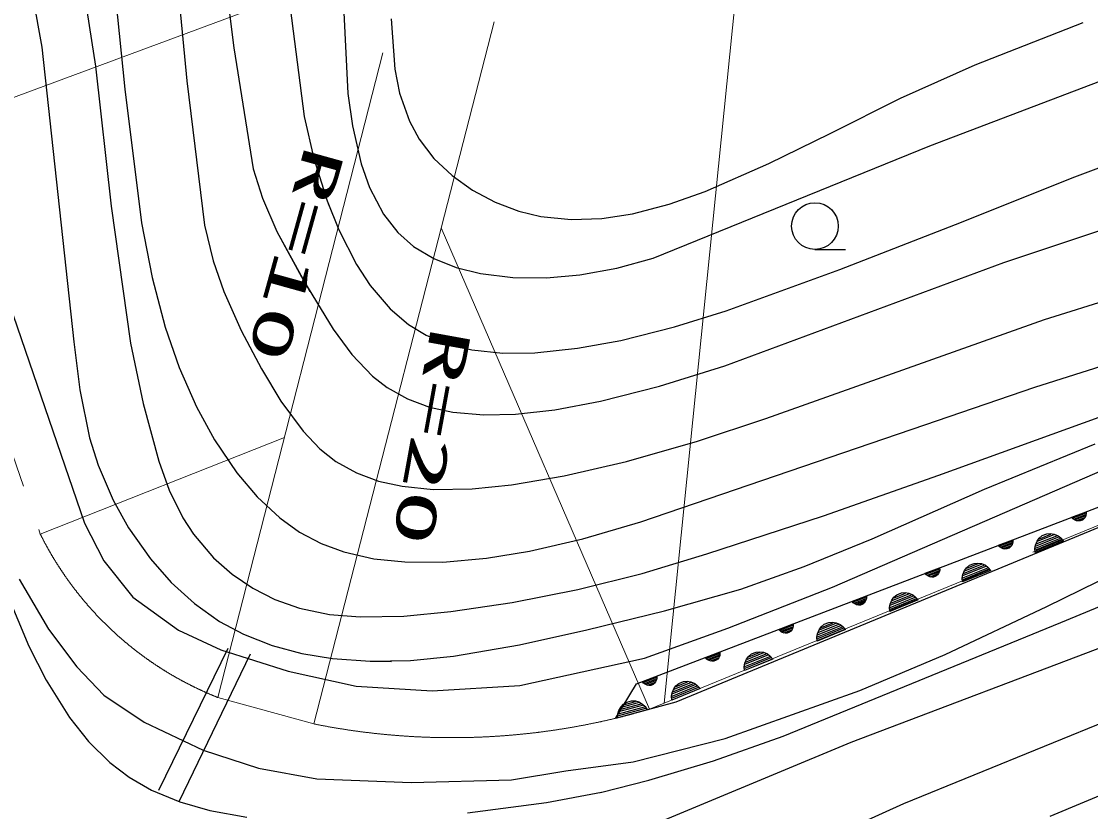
# Model space of a CAD drawing. Units: millimetres, scale not verified. Extents: x 40000 to 680000, y 20000 to 380000.
# Drawn here: x 307003 to 341868, y 257788 to 283558 of the extents above; entities that cross this region are included whole.
import ezdxf
from ezdxf.enums import TextEntityAlignment as Align

# ---------------------------------------------------------------- set-up
doc = ezdxf.new("R2010")
doc.units = ezdxf.units.MM
doc.header["$LTSCALE"] = 1000
doc.linetypes.add('CHAIN', pattern=[18.5, 12, -1.5, 3.5, -1.5])
doc.linetypes.add('DASHED', pattern=[7.5, 6, -1.5])
for name, color, linetype, lineweight in [('M-BGD', 7, 'Continuous', 25), ('M-BMK', 2, 'CHAIN', 13), ('M-STR-HTXT', 7, 'Continuous', 13)]:
    doc.layers.add(name, color=color, linetype=linetype, lineweight=lineweight)
doc.styles.add('ＭＳ ゴシック', font='')
doc.styles.get('ＭＳ ゴシック').set_extended_font_data('MS Gothic')

msp = doc.modelspace()

# ---------------------------------------------------------------- linework, layer by layer
at = {"layer": 'M-BGD'}
for p, q in [((313434, 286601), (313930, 282699)), ((311931, 286422), (312401, 281620)), ((309958, 285519), (310375, 281352)), ((307320, 284676), (307665, 282715)), ((309081, 284269), (309417, 282102)), ((315713, 284397), (316219, 280458)), ((317501, 284069), (317651, 281210)), ((317501, 284069), (317651, 281210)), ((319061, 283641), (319183, 282001)), ((338101, 282140), (341623, 283518)), ((336628, 279502), (345594, 282907)), ((307665, 282715), (308713, 273110)), ((313930, 282699), (314556, 278748)), ((313930, 282699), (314556, 278748)), ((309417, 282102), (309936, 277534)), ((335674, 281050), (338101, 282140)), ((319183, 282001), (319336, 281219)), ((319183, 282001), (319336, 281219)), ((319183, 282001), (319336, 281219)), ((312401, 281620), (312972, 276909)), ((310375, 281352), (310923, 276987)), ((317651, 281210), (317652, 281198)), ((317651, 281210), (317798, 280148)), ((317651, 281210), (317798, 280148)), ((319336, 281219), (319655, 280299)), ((319336, 281219), (319655, 280299)), ((319336, 281219), (319655, 280299)), ((333370, 279899), (335674, 281050)), ((316219, 280458), (316536, 279081)), ((316219, 280458), (316536, 279081)), ((316219, 280458), (316536, 279081)), ((317798, 280148), (318082, 278914)), ((317798, 280148), (318082, 278914)), ((319655, 280299), (319971, 279714)), ((319655, 280299), (319971, 279714)), ((319655, 280299), (319971, 279714)), ((341357, 278490), (345496, 280033)), ((304776, 279665), (309063, 267193)), ((319971, 279714), (320455, 279087)), ((319971, 279714), (320455, 279087)), ((331379, 278920), (333370, 279899)), ((327608, 275836), (336628, 279502)), ((316536, 279081), (316972, 277704)), ((316536, 279081), (316972, 277704)), ((316536, 279081), (316972, 277704)), ((320455, 279087), (321045, 278530)), ((320455, 279087), (321045, 278530)), ((329302, 278012), (331379, 278920)), ((314556, 278748), (314863, 277793)), ((314556, 278748), (314863, 277793)), ((314556, 278748), (314863, 277793)), ((318082, 278914), (318356, 278141)), ((318082, 278914), (318356, 278141)), ((321045, 278530), (321718, 278052)), ((321045, 278530), (321718, 278052)), ((337459, 276932), (341357, 278490)), ((318356, 278141), (318813, 277267)), ((318356, 278141), (318813, 277267)), ((321718, 278052), (322451, 277663)), ((321718, 278052), (322451, 277663)), ((328123, 277596), (329302, 278012)), ((328123, 277596), (329302, 278012)), ((309936, 277534), (310558, 273061)), ((314863, 277793), (315334, 276706)), ((314863, 277793), (315334, 276706)), ((314863, 277793), (315334, 276706)), ((316972, 277704), (317035, 277536)), ((316972, 277704), (317352, 276757)), ((316972, 277704), (317352, 276757)), ((322451, 277663), (323219, 277373)), ((322451, 277663), (323219, 277373)), ((326929, 277285), (328123, 277596)), ((326929, 277285), (328123, 277596)), ((318813, 277267), (319283, 276668)), ((323219, 277373), (323943, 277197)), ((323943, 277197), (324932, 277095)), ((325930, 277131), (326929, 277285)), ((325930, 277131), (326929, 277285)), ((310923, 276987), (311265, 275208)), ((310923, 276987), (311265, 275208)), ((312972, 276909), (313258, 275746)), ((312972, 276909), (313258, 275746)), ((312972, 276909), (313258, 275746)), ((324932, 277095), (325930, 277131)), ((324932, 277095), (325930, 277131)), ((333696, 275463), (337459, 276932)), ((339037, 275700), (343272, 277110)), ((315334, 276706), (316404, 274753)), ((315334, 276706), (316197, 275105)), ((315334, 276706), (316197, 275105)), ((317352, 276757), (317927, 275635)), ((317352, 276757), (317927, 275635)), ((319283, 276668), (319794, 276218)), ((319794, 276218), (320449, 275824)), ((320449, 275824), (321183, 275532)), ((326419, 275507), (327608, 275836)), ((326419, 275507), (327608, 275836)), ((332880, 276123), (333879, 276122)), ((313258, 275746), (313601, 274753)), ((313258, 275746), (313601, 274753)), ((313258, 275746), (313601, 274753)), ((317927, 275635), (318381, 274945)), ((317927, 275635), (318381, 274945)), ((321183, 275532), (321978, 275332)), ((325214, 275289), (326419, 275507)), ((325214, 275289), (326419, 275507)), ((329942, 272326), (339037, 275700)), ((329988, 274124), (333696, 275463)), ((311265, 275208), (311687, 273588)), ((311265, 275208), (311687, 273588)), ((316197, 275105), (317172, 273519)), ((316197, 275105), (317172, 273519)), ((321978, 275332), (323033, 275203)), ((323033, 275203), (324123, 275193)), ((323033, 275203), (324123, 275193)), ((323033, 275203), (324123, 275193)), ((324123, 275193), (325214, 275289)), ((324123, 275193), (325214, 275289)), ((324123, 275193), (325214, 275289)), ((313601, 274753), (314166, 273481)), ((313601, 274753), (314166, 273481)), ((313601, 274753), (314166, 273481)), ((318381, 274945), (319033, 274182)), ((318381, 274945), (319033, 274182)), ((340365, 273833), (343634, 274864)), ((319033, 274182), (319627, 273674)), ((328295, 273592), (329988, 274124)), ((328295, 273592), (329988, 274124)), ((331275, 270608), (340365, 273833)), ((311687, 273588), (312143, 272270)), ((311687, 273588), (312143, 272270)), ((314166, 273481), (314837, 272226)), ((314166, 273481), (314837, 272226)), ((314166, 273481), (314837, 272226)), ((317172, 273519), (317778, 272699)), ((317172, 273519), (317778, 272699)), ((319627, 273674), (320203, 273320)), ((326551, 273151), (328295, 273592)), ((326551, 273151), (328295, 273592)), ((308713, 273110), (308734, 272930)), ((308713, 273110), (308913, 271547)), ((308713, 273110), (308913, 271547)), ((310558, 273061), (310975, 271102)), ((310558, 273061), (310975, 271102)), ((320203, 273320), (320919, 273028)), ((320203, 273320), (320919, 273028)), ((320919, 273028), (321688, 272843)), ((320919, 273028), (321688, 272843)), ((325132, 272896), (326551, 273151)), ((317778, 272699), (318456, 271987)), ((317778, 272699), (318456, 271987)), ((321688, 272843), (322701, 272740)), ((321688, 272843), (322701, 272740)), ((322701, 272740), (323746, 272751)), ((322701, 272740), (323746, 272751)), ((323746, 272751), (325132, 272896)), ((323746, 272751), (325132, 272896)), ((340050, 271634), (343863, 272835)), ((340050, 271634), (343863, 272835)), ((327812, 271666), (329942, 272326)), ((327812, 271666), (329942, 272326)), ((312143, 272270), (312709, 270985)), ((312143, 272270), (312709, 270985)), ((314837, 272226), (314933, 272060)), ((314837, 272226), (315468, 271177)), ((314837, 272226), (315468, 271177)), ((318456, 271987), (318929, 271614)), ((318456, 271987), (318929, 271614)), ((336918, 268765), (345995, 272037)), ((318929, 271614), (319592, 271244)), ((325891, 271176), (327812, 271666)), ((325891, 271176), (327812, 271666)), ((336458, 270398), (340050, 271634)), ((336458, 270398), (340050, 271634)), ((308913, 271547), (309229, 269974)), ((308913, 271547), (309229, 269974)), ((310975, 271102), (311482, 269214)), ((310975, 271102), (311482, 269214)), ((312709, 270985), (313296, 269915)), ((315468, 271177), (316188, 270192)), ((315468, 271177), (316188, 270192)), ((319592, 271244), (320309, 270981)), ((319592, 271244), (320309, 270981)), ((320309, 270981), (321073, 270813)), ((320309, 270981), (321073, 270813)), ((324399, 270888), (325891, 271176)), ((324399, 270888), (325891, 271176)), ((321073, 270813), (322077, 270722)), ((321073, 270813), (322077, 270722)), ((322077, 270722), (323120, 270744)), ((322077, 270722), (323120, 270744)), ((323120, 270744), (324399, 270888)), ((323120, 270744), (324399, 270888)), ((329046, 269867), (331275, 270608)), ((329046, 269867), (331275, 270608)), ((327207, 267238), (336458, 270398)), ((333451, 265110), (345526, 270345)), ((309229, 269974), (309509, 269084)), ((313296, 269915), (314029, 268832)), ((316188, 270192), (316731, 269622)), ((326736, 269207), (329046, 269867)), ((326736, 269207), (329046, 269867)), ((316731, 269622), (317261, 269204)), ((338405, 268303), (342012, 269787)), ((311482, 269214), (311826, 268268)), ((311482, 269214), (311826, 268268)), ((317261, 269204), (317929, 268835)), ((317261, 269204), (317929, 268835)), ((324705, 268742), (326736, 269207)), ((327061, 261951), (346371, 269351)), ((309509, 269084), (309994, 267948)), ((314029, 268832), (314691, 268054)), ((314029, 268832), (314691, 268054)), ((314029, 268832), (314691, 268054)), ((317929, 268835), (318653, 268569)), ((317929, 268835), (318653, 268569)), ((346444, 268838), (328338, 261362)), ((318653, 268569), (319422, 268396)), ((318653, 268569), (319422, 268396)), ((322985, 268442), (324705, 268742)), ((333158, 267432), (336918, 268765)), ((333158, 267432), (336918, 268765)), ((336918, 268765), (336972, 268785)), ((311826, 268268), (312265, 267369)), ((311826, 268268), (312265, 267369)), ((319422, 268396), (320435, 268293)), ((319422, 268396), (320435, 268293)), ((320435, 268293), (321698, 268309)), ((320435, 268293), (321698, 268309)), ((321698, 268309), (322985, 268442)), ((321698, 268309), (322985, 268442)), ((334744, 266687), (338405, 268303)), ((309994, 267948), (310496, 267042)), ((314691, 268054), (315429, 267368)), ((314691, 268054), (315429, 267368)), ((314691, 268054), (315429, 267368)), ((329358, 266190), (333158, 267432)), ((329358, 266190), (333158, 267432)), ((341254, 267390), (341721, 267569)), ((341717, 267524), (341287, 267360)), ((341320, 267329), (341712, 267480)), ((341699, 267432), (341362, 267303)), ((341714, 267448), (341685, 267384)), ((341724, 267505), (341714, 267448)), ((341721, 267569), (341724, 267505)), ((309063, 267193), (309692, 265966)), ((312265, 267369), (312610, 266833)), ((312265, 267369), (312610, 266833)), ((315429, 267368), (316075, 266905)), ((315429, 267368), (316075, 266905)), ((325312, 266689), (327207, 267238)), ((341294, 267341), (341254, 267390)), ((341340, 267305), (341294, 267341)), ((341405, 267276), (341340, 267305)), ((341462, 267266), (341405, 267276)), ((341414, 267280), (341675, 267380)), ((341525, 267269), (341462, 267266)), ((341630, 267330), (341481, 267273)), ((341600, 267297), (341525, 267269)), ((341649, 267338), (341600, 267297)), ((341685, 267384), (341649, 267338)), ((310496, 267042), (311209, 266027)), ((312610, 266833), (313265, 266066)), ((316075, 266905), (316777, 266533)), ((316075, 266905), (316777, 266533)), ((340842, 266754), (340064, 266438)), ((340097, 266516), (340763, 266787)), ((340685, 266820), (340130, 266594)), ((340192, 266706), (340288, 266788)), ((340200, 266687), (340570, 266838)), ((340288, 266788), (340436, 266848)), ((340436, 266848), (340563, 266856)), ((340563, 266856), (340678, 266838)), ((340678, 266838), (340808, 266783)), ((340808, 266783), (340901, 266713)), ((316777, 266533), (317519, 266260)), ((316777, 266533), (317519, 266260)), ((323569, 266287), (325312, 266689)), ((332525, 265778), (334744, 266687)), ((332525, 265778), (334744, 266687)), ((338866, 266475), (339333, 266654)), ((338906, 266426), (338866, 266475)), ((339328, 266609), (338899, 266445)), ((338952, 266390), (338906, 266426)), ((338932, 266414), (339324, 266565)), ((339017, 266361), (338952, 266390)), ((339310, 266516), (338974, 266388)), ((339026, 266365), (339287, 266465)), ((339242, 266415), (339093, 266358)), ((339212, 266382), (339137, 266354)), ((339261, 266423), (339212, 266382)), ((339297, 266468), (339261, 266423)), ((339325, 266533), (339297, 266468)), ((339336, 266590), (339325, 266533)), ((339333, 266654), (339336, 266590)), ((340049, 266367), (340067, 266482)), ((340984, 266617), (340058, 266241)), ((340067, 266482), (340122, 266612)), ((340068, 266375), (340883, 266706)), ((340924, 266658), (340072, 266311)), ((340122, 266612), (340192, 266706)), ((340435, 264478), (344681, 266550)), ((340901, 266713), (340984, 266617)), ((311209, 266027), (311889, 265258)), ((313265, 266066), (313876, 265529)), ((317519, 266260), (318496, 266037)), ((317519, 266260), (318496, 266037)), ((318496, 266037), (319508, 265931)), ((318496, 266037), (319508, 265931)), ((320746, 265928), (322169, 266057)), ((320746, 265928), (322169, 266057)), ((322169, 266057), (323569, 266287)), ((322169, 266057), (323569, 266287)), ((327241, 265554), (329358, 266190)), ((339074, 266351), (339017, 266361)), ((339137, 266354), (339074, 266351)), ((340058, 266241), (340049, 266367)), ((306093, 265923), (307251, 263182)), ((309692, 265966), (310637, 264777)), ((319508, 265931), (320746, 265928)), ((319508, 265931), (320746, 265928)), ((330462, 265042), (332525, 265778)), ((330462, 265042), (332525, 265778)), ((336478, 265560), (336945, 265738)), ((336940, 265694), (336511, 265529)), ((336947, 265675), (336937, 265618)), ((336945, 265738), (336947, 265675)), ((338472, 265790), (337694, 265474)), ((337698, 265411), (338513, 265742)), ((338554, 265694), (337702, 265348)), ((337727, 265552), (338394, 265823)), ((337753, 265649), (337823, 265742)), ((338316, 265856), (337760, 265630)), ((337823, 265742), (337919, 265824)), ((337830, 265723), (338201, 265874)), ((337919, 265824), (338067, 265884)), ((338067, 265884), (338193, 265893)), ((338193, 265893), (338308, 265875)), ((338308, 265875), (338439, 265820)), ((338439, 265820), (338532, 265750)), ((338532, 265750), (338614, 265654)), ((306936, 265371), (307887, 263735)), ((313876, 265529), (314548, 265071)), ((325149, 265035), (327241, 265554)), ((325149, 265035), (327241, 265554)), ((336518, 265511), (336478, 265560)), ((336564, 265475), (336518, 265511)), ((336544, 265499), (336936, 265649)), ((336628, 265446), (336564, 265475)), ((336922, 265601), (336586, 265473)), ((336686, 265436), (336628, 265446)), ((336638, 265450), (336899, 265550)), ((336749, 265439), (336686, 265436)), ((336854, 265500), (336705, 265443)), ((336824, 265467), (336749, 265439)), ((336873, 265507), (336824, 265467)), ((336909, 265553), (336873, 265507)), ((336937, 265618), (336909, 265553)), ((337680, 265403), (337698, 265519)), ((337688, 265277), (337680, 265403)), ((338614, 265654), (337688, 265277)), ((337698, 265519), (337753, 265649)), ((340893, 263955), (344405, 265405)), ((311889, 265258), (312644, 264575)), ((314548, 265071), (315268, 264702)), ((314548, 265071), (315268, 264702)), ((323005, 264608), (325149, 265035)), ((323005, 264608), (325149, 265035)), ((327974, 264333), (330462, 265042)), ((327974, 264333), (330462, 265042)), ((330035, 263770), (333451, 265110)), ((310637, 264777), (312131, 263708)), ((315268, 264702), (316070, 264420)), ((315268, 264702), (316070, 264420)), ((334090, 264644), (334556, 264823)), ((334130, 264596), (334090, 264644)), ((334552, 264779), (334123, 264614)), ((334156, 264584), (334548, 264734)), ((334534, 264686), (334198, 264558)), ((334250, 264534), (334511, 264635)), ((334520, 264638), (334484, 264592)), ((334549, 264703), (334520, 264638)), ((334559, 264760), (334549, 264703)), ((334556, 264823), (334559, 264760)), ((336244, 264690), (335319, 264314)), ((336103, 264827), (335325, 264510)), ((335328, 264555), (335383, 264685)), ((335329, 264447), (336144, 264779)), ((336185, 264731), (335333, 264384)), ((335358, 264588), (336024, 264860)), ((335383, 264685), (335453, 264778)), ((335946, 264893), (335391, 264667)), ((335453, 264778), (335549, 264861)), ((335461, 264760), (335831, 264910)), ((335549, 264861), (335697, 264921)), ((335697, 264921), (335824, 264929)), ((335824, 264929), (335939, 264911)), ((335939, 264911), (336069, 264856)), ((336069, 264856), (336162, 264786)), ((336162, 264786), (336244, 264690)), ((312644, 264575), (313467, 263993)), ((312644, 264575), (313467, 263993)), ((316070, 264420), (317047, 264220)), ((316070, 264420), (317047, 264220)), ((319471, 264167), (321005, 264314)), ((321005, 264314), (323005, 264608)), ((321005, 264314), (323005, 264608)), ((325441, 263720), (327974, 264333)), ((325441, 263720), (327974, 264333)), ((334176, 264560), (334130, 264596)), ((334240, 264531), (334176, 264560)), ((334298, 264521), (334240, 264531)), ((334361, 264524), (334298, 264521)), ((334466, 264585), (334316, 264528)), ((334436, 264552), (334361, 264524)), ((334484, 264592), (334436, 264552)), ((335310, 264440), (335328, 264555)), ((335319, 264314), (335310, 264440)), ((337129, 262907), (340435, 264478)), ((313467, 263993), (314244, 263576)), ((313467, 263993), (314244, 263576)), ((317047, 264220), (318049, 264138)), ((317047, 264220), (318049, 264138)), ((318049, 264138), (319471, 264167)), ((331838, 260249), (340893, 263955)), ((333577, 263929), (333021, 263703)), ((333091, 263796), (333462, 263947)), ((333180, 263897), (333328, 263957)), ((333328, 263957), (333454, 263965)), ((333454, 263965), (333569, 263947)), ((333569, 263947), (333699, 263892)), ((307887, 263735), (308813, 262515)), ((312131, 263708), (313503, 263067)), ((323246, 263231), (325441, 263720)), ((327320, 262796), (330035, 263770)), ((331702, 263729), (332168, 263908)), ((331742, 263681), (331702, 263729)), ((332164, 263864), (331735, 263699)), ((331788, 263645), (331742, 263681)), ((331768, 263669), (332160, 263819)), ((331852, 263616), (331788, 263645)), ((332146, 263771), (331810, 263642)), ((331910, 263606), (331852, 263616)), ((331862, 263619), (332123, 263720)), ((331973, 263608), (331910, 263606)), ((332078, 263670), (331928, 263613)), ((332047, 263637), (331973, 263608)), ((332096, 263677), (332047, 263637)), ((332132, 263723), (332096, 263677)), ((332161, 263788), (332132, 263723)), ((332171, 263845), (332161, 263788)), ((332168, 263908), (332171, 263845)), ((332941, 263476), (332959, 263591)), ((333875, 263726), (332949, 263350)), ((333733, 263863), (332955, 263547)), ((332959, 263484), (333774, 263815)), ((332959, 263591), (333014, 263721)), ((333815, 263767), (332963, 263420)), ((332988, 263625), (333655, 263896)), ((333014, 263721), (333084, 263815)), ((333084, 263815), (333180, 263897)), ((333699, 263892), (333793, 263822)), ((333793, 263822), (333875, 263726)), ((314244, 263576), (315178, 263210)), ((314244, 263576), (315178, 263210)), ((321088, 262853), (323246, 263231)), ((332949, 263350), (332941, 263476)), ((334065, 260052), (343208, 263526)), ((307251, 263182), (307816, 262070)), ((313503, 263067), (315698, 262365)), ((315178, 263210), (316152, 262949)), ((315178, 263210), (316152, 262949)), ((316152, 262949), (317153, 262781)), ((316152, 262949), (317153, 262781)), ((329313, 262814), (329780, 262993)), ((329776, 262949), (329346, 262784)), ((329379, 262754), (329771, 262904)), ((329783, 262930), (329773, 262873)), ((329780, 262993), (329783, 262930)), ((331364, 262899), (330586, 262583)), ((330619, 262661), (331285, 262932)), ((331207, 262965), (330652, 262739)), ((330714, 262851), (330810, 262933)), ((330722, 262832), (331092, 262983)), ((330810, 262933), (330958, 262993)), ((330958, 262993), (331084, 263002)), ((331084, 263002), (331200, 262984)), ((331200, 262984), (331330, 262929)), ((331330, 262929), (331423, 262859)), ((334347, 261737), (337129, 262907)), ((317153, 262781), (318372, 262691)), ((317153, 262781), (318372, 262691)), ((318372, 262691), (319687, 262714)), ((318372, 262691), (319076, 262688)), ((319687, 262714), (321088, 262853)), ((323261, 261903), (327320, 262796)), ((329354, 262765), (329313, 262814)), ((329399, 262729), (329354, 262765)), ((329464, 262701), (329399, 262729)), ((329758, 262856), (329422, 262727)), ((329521, 262691), (329464, 262701)), ((329473, 262704), (329735, 262804)), ((329585, 262693), (329521, 262691)), ((329689, 262755), (329540, 262698)), ((329659, 262722), (329585, 262693)), ((329708, 262762), (329659, 262722)), ((329744, 262808), (329708, 262762)), ((329773, 262873), (329744, 262808)), ((330571, 262512), (330589, 262628)), ((331505, 262763), (330579, 262386)), ((330589, 262628), (330644, 262758)), ((330590, 262520), (331405, 262851)), ((331446, 262803), (330594, 262457)), ((330644, 262758), (330714, 262851)), ((331423, 262859), (331505, 262763)), ((308813, 262515), (309691, 261588)), ((315698, 262365), (317924, 261876)), ((327254, 262025), (327721, 262204)), ((327721, 262204), (327724, 262141)), ((330579, 262386), (330571, 262512)), ((307816, 262070), (308574, 260858)), ((317924, 261876), (320394, 261722)), ((320394, 261722), (323261, 261903)), ((326373, 260827), (327061, 261951)), ((327294, 261976), (327254, 262025)), ((327716, 262160), (327287, 261995)), ((327340, 261940), (327294, 261976)), ((327320, 261965), (327712, 262115)), ((327405, 261912), (327340, 261940)), ((327698, 262067), (327362, 261938)), ((327462, 261901), (327405, 261912)), ((327414, 261915), (327675, 262015)), ((327525, 261904), (327462, 261901)), ((327630, 261966), (327481, 261909)), ((327600, 261933), (327525, 261904)), ((327649, 261973), (327600, 261933)), ((327685, 262019), (327649, 261973)), ((327713, 262083), (327685, 262019)), ((327724, 262141), (327713, 262083)), ((328994, 261936), (328216, 261619)), ((328220, 261556), (329035, 261888)), ((329076, 261840), (328224, 261493)), ((328249, 261697), (328916, 261969)), ((328275, 261794), (328345, 261887)), ((328838, 262001), (328282, 261776)), ((328345, 261887), (328441, 261970)), ((328352, 261869), (328722, 262019)), ((328441, 261970), (328589, 262030)), ((328589, 262030), (328715, 262038)), ((328715, 262038), (328830, 262020)), ((328830, 262020), (328960, 261965)), ((328960, 261965), (329054, 261895)), ((329054, 261895), (329136, 261799)), ((309691, 261588), (311008, 260709)), ((328202, 261549), (328220, 261664)), ((328210, 261422), (328202, 261549)), ((329136, 261799), (328210, 261422)), ((328220, 261664), (328275, 261794)), ((329955, 260178), (334347, 261737)), ((335777, 258054), (344703, 261687)), ((328338, 261362), (326373, 260827)), ((327359, 261156), (326471, 260916)), ((326475, 260979), (327324, 261209)), ((327289, 261261), (326478, 261042)), ((326487, 261086), (326558, 261209)), ((326521, 261116), (327215, 261304)), ((326558, 261209), (326638, 261293)), ((327142, 261346), (326563, 261189)), ((326638, 261293), (326744, 261363)), ((326644, 261273), (327030, 261378)), ((326744, 261363), (326898, 261404)), ((326898, 261404), (327024, 261397)), ((327024, 261397), (327137, 261365)), ((327137, 261365), (327259, 261295)), ((327259, 261295), (327343, 261214)), ((327343, 261214), (327413, 261109)), ((308574, 260858), (309194, 260075)), ((308574, 260858), (309194, 260075)), ((308574, 260858), (309194, 260075)), ((327413, 261109), (326448, 260848)), ((326448, 260848), (326455, 260974)), ((326455, 260974), (326487, 261086)), ((311008, 260709), (312929, 259787)), ((326952, 259415), (329955, 260178)), ((329572, 259449), (331838, 260249)), ((309194, 260075), (309891, 259385)), ((309194, 260075), (309891, 259385)), ((309194, 260075), (309891, 259385)), ((312929, 259787), (314734, 259200)), ((325206, 256374), (334065, 260052)), ((324756, 259123), (326952, 259415)), ((327467, 258811), (329572, 259449)), ((309891, 259385), (310513, 258912)), ((309891, 259385), (310513, 258912)), ((314734, 259200), (316637, 258858)), ((322980, 258830), (324756, 259123)), ((310513, 258912), (311249, 258490)), ((310513, 258912), (311249, 258490)), ((316637, 258858), (319711, 258734)), ((319711, 258734), (322980, 258830)), ((325887, 258412), (327467, 258811)), ((340553, 257645), (343781, 258989)), ((311249, 258490), (312173, 258109)), ((311249, 258490), (312173, 258109)), ((324127, 258081), (325917, 258419)), ((312173, 258109), (313150, 257829)), ((312173, 258109), (313150, 257829)), ((321552, 257748), (324127, 258081)), ((327021, 254108), (335777, 258054)), ((313150, 257829), (314355, 257606))]:
    msp.add_line(p, q, dxfattribs=at)
at = {"layer": 'M-BGD', "linetype": 'DASHED'}
for p, q in [((311482, 258487), (313741, 263122)), ((312153, 258121), (314473, 262938))]:
    msp.add_line(p, q, dxfattribs=at)
at = {"layer": 'M-BGD'}
msp.add_circle((332880, 276883), 760, dxfattribs=at)
at = {"layer": 'M-BMK'}
for p, q in [((303138, 279736), (307619, 266839)), ((327488, 261129), (354328, 272127)), ((313414, 261509), (316542, 260647))]:
    msp.add_line(p, q, dxfattribs=at)
for centre, radius, start, end in [((317484, 271747), 11018, 206.4511, 248.3235), ((321041, 283028), 22828, 258.634, 286.4042)]:
    msp.add_arc(centre, radius, start, end, dxfattribs=at)
at = {"layer": 'M-STR-HTXT'}
for p, q in [((327960, 261329), (331807, 299348)), ((331710, 290348), (303138, 279736)), ((316542, 260647), (322421, 283546)), ((313414, 261509), (318793, 282531)), ((327488, 261129), (320696, 276827)), ((307619, 266839), (315585, 269993))]:
    msp.add_line(p, q, dxfattribs=at)

# ---------------------------------------------------------------- texts
at = {"layer": 'M-STR-HTXT', "style": 'ＭＳ ゴシック', "width": 2}
for s, rotation, p in [('R=10', 254.469, (315898, 279698)), ('R=20', 259.669, (319990, 273740))]:
    msp.add_text(s, height=1320, rotation=rotation, dxfattribs=at).set_placement(p, align=Align.BOTTOM_LEFT)

doc.saveas('drawing.dxf')
